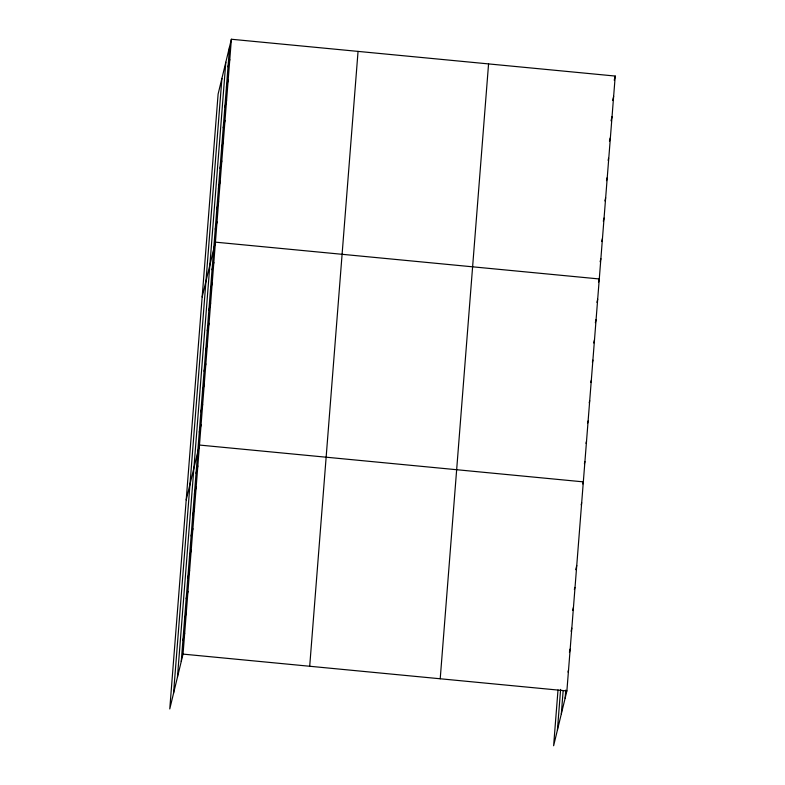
<?xml version="1.0" encoding="UTF-8"?>
<svg xmlns="http://www.w3.org/2000/svg" width="785" height="785" viewBox="0 0 785 785"><rect width="100%" height="100%" fill="white"/><g stroke="black" fill="none" stroke-linecap="round" stroke-linejoin="round"><path stroke-width="1.18" d="M173.554 693.263L221.91 78.402M177.459 677.112L225.815 62.25M181.256 661.431L229.603 46.57M231.379 39.25L218.112 94.082L169.766 708.943L183.033 654.111L231.379 39.25L615.234 76.057L566.888 690.918L553.621 745.75L558.007 690.005M309.702 666.259L358.048 51.398M440.218 678.77L488.564 63.909M557.419 730.07L560.608 689.416M561.324 713.918L563.149 690.692M565.121 698.238L565.759 690.103M228.013 66.862L229.779 59.542M226.414 87.155L228.19 79.834M224.824 107.447L226.59 100.117M223.225 127.729L225.001 120.409M221.625 148.022L223.401 140.701M220.035 168.314L221.802 160.994M218.436 188.606L220.212 181.286M216.846 208.898L218.613 201.568M215.247 229.181L217.013 221.861M202.157 296.985L215.424 242.153L599.279 278.96L598.523 282.1M212.058 269.765L213.824 262.445M210.458 290.058L212.235 282.737M208.869 310.35L210.635 303.03M207.269 330.632L209.036 323.312M205.67 350.924L207.446 343.604M204.08 371.217L205.847 363.897M202.481 391.509L204.257 384.189M200.891 411.801L202.658 404.481M199.292 432.093L201.058 424.763M186.202 499.898L199.469 445.056L583.324 481.862L582.823 483.952M196.054 473.286L197.82 465.966M194.405 494.187L196.181 486.867M192.767 515.097L194.533 507.777M191.118 535.998L192.894 528.678M189.479 556.908L191.246 549.588M187.831 577.809L189.607 570.489M186.192 598.719L187.958 591.399M184.544 619.62L186.32 612.3M182.905 640.531L184.671 633.21M614.223 80.237L615.234 76.057M612.634 100.529L613.644 96.349M611.034 120.821L612.045 116.631M609.435 141.104L610.2 137.974M608.1 160.356L608.601 158.266M606.501 180.648L607.256 177.508M604.901 200.931L605.667 197.8M603.312 221.223L604.067 218.083M601.712 241.515L602.478 238.375M600.123 261.807L600.878 258.667M596.924 302.382L597.689 299.252M595.334 322.674L596.09 319.534M593.735 342.966L594.5 339.826M592.39 362.209L592.901 360.119M590.801 382.501L591.301 380.411M589.201 402.793L589.712 400.703M587.612 423.086L588.112 420.995M586.012 443.378L586.523 441.278M584.413 463.66L584.923 461.57M581.175 504.863L581.685 502.763M575.739 569.665L576.749 565.485M574.345 589.525L574.856 587.435M572.707 610.436L573.462 607.296M571.058 631.336L571.823 628.196M569.419 652.237L570.175 649.107M568.026 672.097L568.536 670.007M183.033 654.111L566.888 690.918"/></g></svg>
